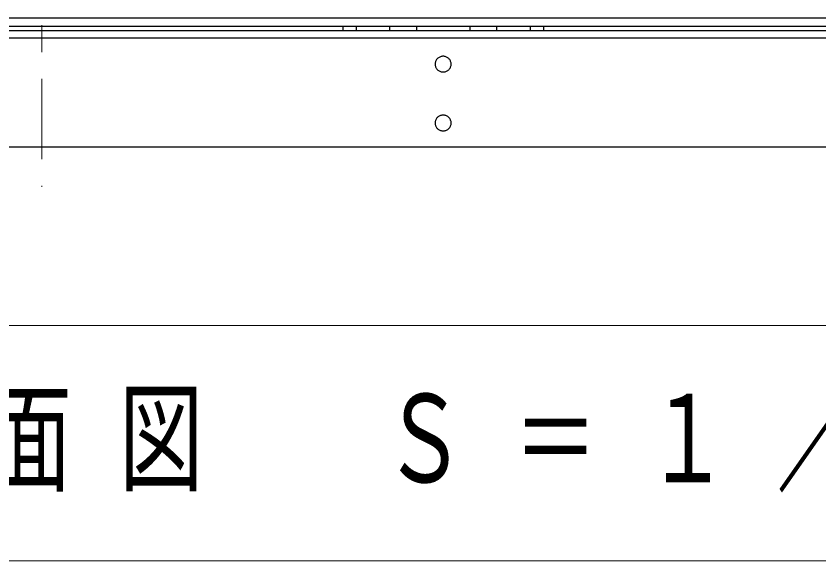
# Model space of a CAD drawing. Units: millimetres on the paper, scale 1:20. Extents: x -365 to 12, y -47 to 257.
# Drawn here: x -270.55 to -240.55, y 163.5 to 183.87 of the extents above; entities that cross this region are included whole.
import ezdxf

# ---------------------------------------------------------------- set-up
doc = ezdxf.new("R2010")
doc.units = ezdxf.units.MM
doc.linetypes.add('USER2', pattern=[6, 3, -1, 1, -1])
doc.layers.add('LY_1', color=7, linetype='Continuous', lineweight=25)
doc.styles.add('ＭＳ ゴシック', font='')
doc.styles.get('ＭＳ ゴシック').set_extended_font_data('MS Gothic')

msp = doc.modelspace()

# ---------------------------------------------------------------- linework, layer by layer
at = {"layer": 'LY_1', "linetype": 'USER2', "lineweight": 13}
msp.add_line((-269.596, 211.521), (-269.596, 177.483), dxfattribs=at)
at = {"layer": 'LY_1'}
for p, q in [((-299.096, 183.805), (-210.096, 183.805)), ((-299.096, 183.047), (-210.096, 183.047))]:
    msp.add_line(p, q, dxfattribs=at)
at = {"layer": 'LY_1', "color": 4}
for p, q in [((-299.346, 183.486), (-209.846, 183.486)), ((-299.346, 183.331), (-209.846, 183.331)), ((-258.346, 183.486), (-258.346, 183.331)), ((-257.846, 183.486), (-257.846, 183.331)), ((-256.596, 183.486), (-256.596, 183.331)), ((-255.596, 183.486), (-255.596, 183.331)), ((-253.596, 183.486), (-253.596, 183.331)), ((-252.596, 183.486), (-252.596, 183.331)), ((-251.346, 183.486), (-251.346, 183.331)), ((-250.846, 183.486), (-250.846, 183.331)), ((-299.346, 178.983), (-209.846, 178.983))]:
    msp.add_line(p, q, dxfattribs=at)
at = {"layer": 'LY_1', "lineweight": 13}
for p, q in [((-230.132, 172.297), (-277.932, 172.297)), ((-277.932, 163.497), (-230.132, 163.497))]:
    msp.add_line(p, q, dxfattribs=at)
at = {"layer": 'LY_1', "color": 4}
for points in [[(-254.296, 182.069), (-254.297, 182.095), (-254.3, 182.12), (-254.306, 182.145), (-254.314, 182.169), (-254.324, 182.193), (-254.336, 182.216), (-254.35, 182.237), (-254.366, 182.258), (-254.384, 182.276), (-254.403, 182.294), (-254.424, 182.309), (-254.446, 182.323), (-254.469, 182.335), (-254.493, 182.345), (-254.518, 182.352), (-254.544, 182.358), (-254.57, 182.361), (-254.596, 182.362), (-254.622, 182.361), (-254.648, 182.358), (-254.674, 182.352), (-254.699, 182.345), (-254.723, 182.335), (-254.746, 182.323), (-254.768, 182.309), (-254.789, 182.294), (-254.808, 182.276), (-254.826, 182.258), (-254.842, 182.237), (-254.856, 182.216), (-254.868, 182.193), (-254.878, 182.169), (-254.886, 182.145), (-254.891, 182.12), (-254.895, 182.095), (-254.896, 182.069), (-254.895, 182.043), (-254.891, 182.018), (-254.886, 181.993), (-254.878, 181.969), (-254.868, 181.945), (-254.856, 181.922), (-254.842, 181.901), (-254.826, 181.88), (-254.808, 181.861), (-254.789, 181.844), (-254.768, 181.829), (-254.746, 181.815), (-254.723, 181.803), (-254.699, 181.793), (-254.674, 181.786), (-254.648, 181.78), (-254.622, 181.777), (-254.596, 181.776), (-254.57, 181.777), (-254.544, 181.78), (-254.518, 181.786), (-254.493, 181.793), (-254.469, 181.803), (-254.446, 181.815), (-254.424, 181.829), (-254.403, 181.844), (-254.384, 181.861), (-254.366, 181.88), (-254.35, 181.901), (-254.336, 181.922), (-254.324, 181.945), (-254.314, 181.969), (-254.306, 181.993), (-254.3, 182.018), (-254.297, 182.043)], [(-254.296, 179.868), (-254.297, 179.894), (-254.3, 179.919), (-254.306, 179.944), (-254.314, 179.968), (-254.324, 179.992), (-254.336, 180.015), (-254.35, 180.036), (-254.366, 180.057), (-254.384, 180.076), (-254.403, 180.093), (-254.424, 180.109), (-254.446, 180.122), (-254.469, 180.134), (-254.493, 180.144), (-254.518, 180.152), (-254.544, 180.157), (-254.57, 180.16), (-254.596, 180.162), (-254.622, 180.16), (-254.648, 180.157), (-254.674, 180.152), (-254.699, 180.144), (-254.723, 180.134), (-254.746, 180.122), (-254.768, 180.109), (-254.789, 180.093), (-254.808, 180.076), (-254.826, 180.057), (-254.842, 180.036), (-254.856, 180.015), (-254.868, 179.992), (-254.878, 179.968), (-254.886, 179.944), (-254.891, 179.919), (-254.895, 179.894), (-254.896, 179.868), (-254.895, 179.843), (-254.891, 179.817), (-254.886, 179.792), (-254.878, 179.768), (-254.868, 179.744), (-254.856, 179.721), (-254.842, 179.7), (-254.826, 179.68), (-254.808, 179.661), (-254.789, 179.643), (-254.768, 179.628), (-254.746, 179.614), (-254.723, 179.602), (-254.699, 179.592), (-254.674, 179.585), (-254.648, 179.579), (-254.622, 179.576), (-254.596, 179.575), (-254.57, 179.576), (-254.544, 179.579), (-254.518, 179.585), (-254.493, 179.592), (-254.469, 179.602), (-254.446, 179.614), (-254.424, 179.628), (-254.403, 179.643), (-254.384, 179.661), (-254.366, 179.68), (-254.35, 179.7), (-254.336, 179.721), (-254.324, 179.744), (-254.314, 179.768), (-254.306, 179.792), (-254.3, 179.817), (-254.297, 179.843)]]:
    msp.add_lwpolyline(points, close=True, dxfattribs=at)

# ---------------------------------------------------------------- texts
at = {"layer": 'LY_1', "insert": (-276.532, 167.897), "char_height": 3.299, "attachment_point": 4, "style": 'ＭＳ ゴシック'}
msp.add_mtext('\\T1.56;\\W0.7;平面図\u3000Ｓ＝１／20', dxfattribs=at)

doc.saveas('drawing.dxf')
